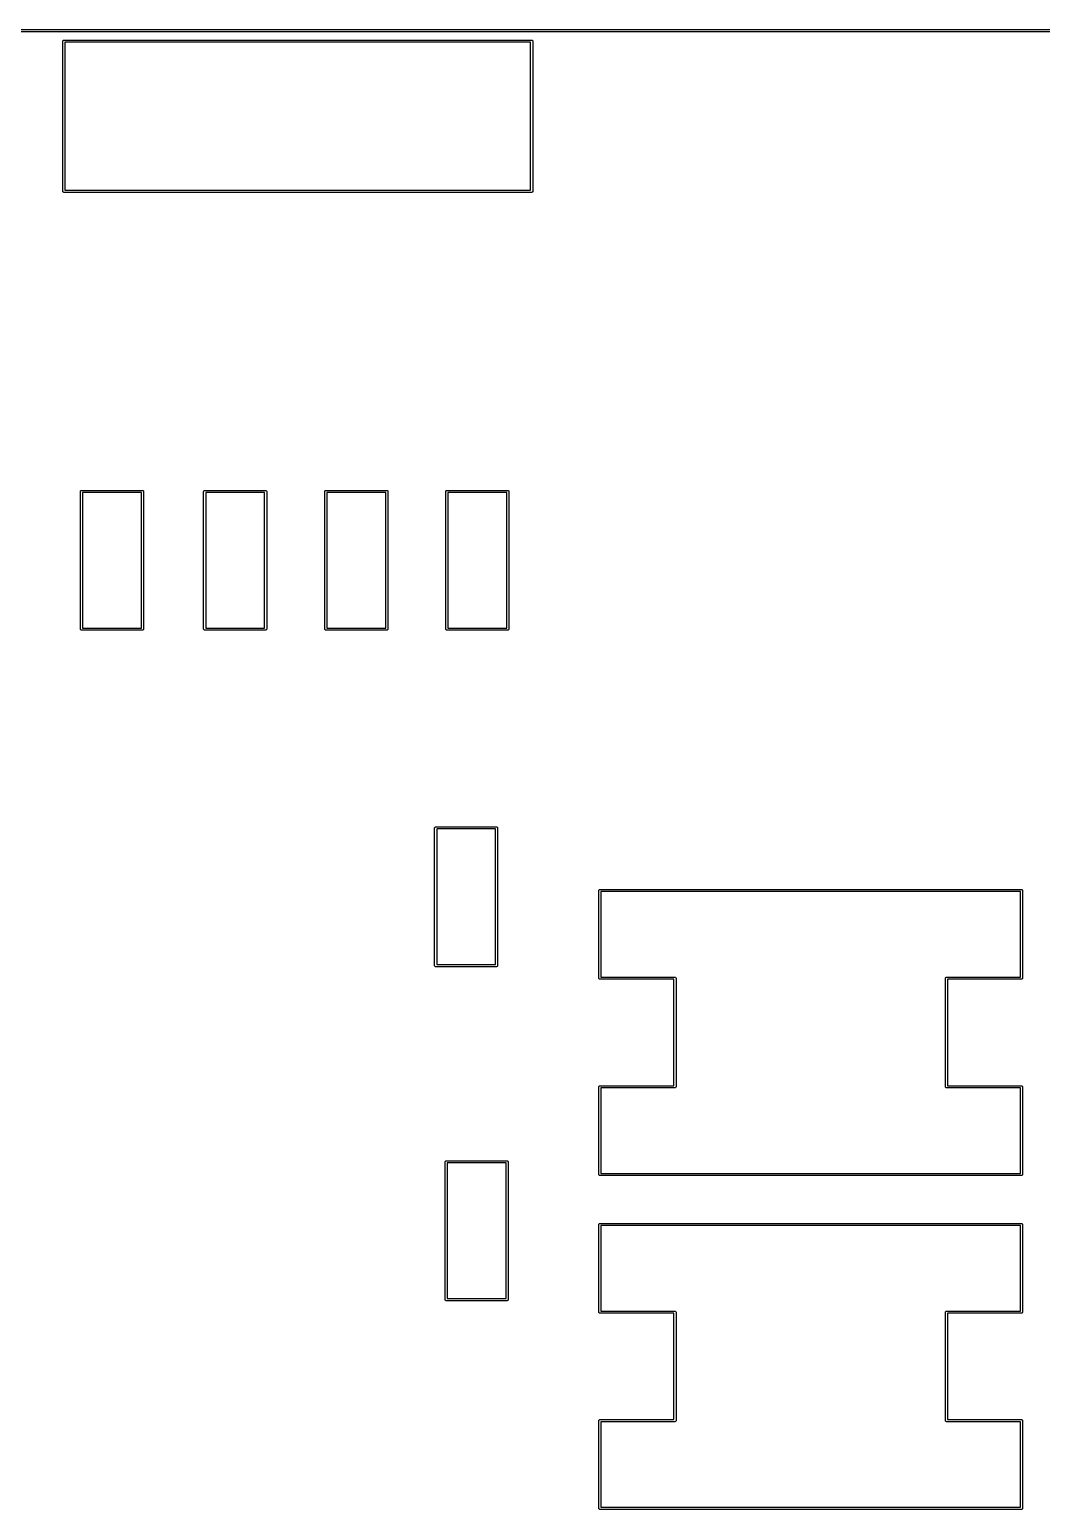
# Model space of a CAD drawing. Header units: millimetres. Extents: x 53 to 494, y -224 to -59.
# Drawn here: x 88.3 to 112.52, y -94.46 to -59.02 of the extents above; entities that cross this region are included whole.
import ezdxf

# ---------------------------------------------------------------- set-up
doc = ezdxf.new("R2010")
doc.units = ezdxf.units.MM
for name, color, linetype, true_color in [('Edge.Cuts', 254, 'CONTINUOUS', 0xd0d2cd), ('F.Courtyard', 6, 'CONTINUOUS', 0xff26e2), ('User.Eco2', 31, 'CONTINUOUS', 0xd8c852)]:
    doc.layers.add(name, color=color, linetype=linetype, true_color=true_color)

msp = doc.modelspace()

# ---------------------------------------------------------------- linework, layer by layer
at = {"layer": 'Edge.Cuts', "linetype": 'CONTINUOUS'}
for p, q in [((53.5, -59.015), (493.5, -59.015)), ((493.475, -59.065), (53.525, -59.065)), ((89.095, -59.29), (89.096903, -59.280433)), ((89.095, -62.89), (89.095, -59.29)), ((89.096903, -59.280433), (89.110433, -59.266903)), ((89.110433, -59.266903), (89.12, -59.265)), ((89.12, -59.265), (100.32, -59.265)), ((89.145, -59.315), (89.145, -62.865)), ((100.295, -59.315), (89.145, -59.315)), ((100.295, -62.865), (100.295, -59.315)), ((100.32, -59.265), (100.329567, -59.266903)), ((100.329567, -59.266903), (100.343097, -59.280433)), ((100.343097, -59.280433), (100.345, -59.29)), ((100.345, -59.29), (100.345, -62.89)), ((89.096903, -62.899567), (89.095, -62.89)), ((89.110433, -62.913097), (89.096903, -62.899567)), ((89.12, -62.915), (89.110433, -62.913097)), ((100.32, -62.915), (89.12, -62.915)), ((89.145, -62.865), (100.295, -62.865)), ((100.329567, -62.913097), (100.32, -62.915)), ((100.343097, -62.899567), (100.329567, -62.913097)), ((100.345, -62.89), (100.343097, -62.899567)), ((89.515, -70.0775), (89.516903, -70.067933)), ((89.515, -73.3775), (89.515, -70.0775)), ((89.516903, -70.067933), (89.530433, -70.054403)), ((89.530433, -70.054403), (89.54, -70.0525)), ((89.54, -70.0525), (91, -70.0525)), ((89.565, -70.1025), (89.565, -73.3525)), ((90.975, -70.1025), (89.565, -70.1025)), ((90.975, -73.3525), (90.975, -70.1025)), ((91, -70.0525), (91.009567, -70.054403)), ((91.009567, -70.054403), (91.023097, -70.067933)), ((91.023097, -70.067933), (91.025, -70.0775)), ((91.025, -70.0775), (91.025, -73.3775)), ((92.465, -70.0775), (92.466903, -70.067933)), ((92.465, -73.3775), (92.465, -70.0775)), ((92.466903, -70.067933), (92.480433, -70.054403)), ((92.480433, -70.054403), (92.49, -70.0525)), ((92.49, -70.0525), (93.95, -70.0525)), ((92.515, -70.1025), (92.515, -73.3525)), ((93.925, -70.1025), (92.515, -70.1025)), ((93.925, -73.3525), (93.925, -70.1025)), ((93.95, -70.0525), (93.959567, -70.054403)), ((93.959567, -70.054403), (93.973097, -70.067933)), ((93.973097, -70.067933), (93.975, -70.0775)), ((93.975, -70.0775), (93.975, -73.3775)), ((95.365, -70.0775), (95.366903, -70.067933)), ((95.365, -73.3775), (95.365, -70.0775)), ((95.366903, -70.067933), (95.380433, -70.054403)), ((95.380433, -70.054403), (95.39, -70.0525)), ((95.39, -70.0525), (96.85, -70.0525)), ((95.415, -70.1025), (95.415, -73.3525)), ((96.825, -70.1025), (95.415, -70.1025)), ((96.825, -73.3525), (96.825, -70.1025)), ((96.85, -70.0525), (96.859567, -70.054403)), ((96.859567, -70.054403), (96.873097, -70.067933)), ((96.873097, -70.067933), (96.875, -70.0775)), ((96.875, -70.0775), (96.875, -73.3775)), ((98.265, -70.0775), (98.266903, -70.067933)), ((98.265, -73.3775), (98.265, -70.0775)), ((98.266903, -70.067933), (98.280433, -70.054403)), ((98.280433, -70.054403), (98.29, -70.0525)), ((98.29, -70.0525), (99.75, -70.0525)), ((98.315, -70.1025), (98.315, -73.3525)), ((99.725, -70.1025), (98.315, -70.1025)), ((99.725, -73.3525), (99.725, -70.1025)), ((99.75, -70.0525), (99.759567, -70.054403)), ((99.759567, -70.054403), (99.773097, -70.067933)), ((99.773097, -70.067933), (99.775, -70.0775)), ((99.775, -70.0775), (99.775, -73.3775)), ((89.516903, -73.387067), (89.515, -73.3775)), ((89.565, -73.3525), (90.975, -73.3525)), ((91.025, -73.3775), (91.023097, -73.387067)), ((92.466903, -73.387067), (92.465, -73.3775)), ((92.515, -73.3525), (93.925, -73.3525)), ((93.975, -73.3775), (93.973097, -73.387067)), ((95.366903, -73.387067), (95.365, -73.3775)), ((95.415, -73.3525), (96.825, -73.3525)), ((96.875, -73.3775), (96.873097, -73.387067)), ((98.266903, -73.387067), (98.265, -73.3775)), ((98.315, -73.3525), (99.725, -73.3525)), ((99.775, -73.3775), (99.773097, -73.387067)), ((89.530433, -73.400597), (89.516903, -73.387067)), ((89.54, -73.4025), (89.530433, -73.400597)), ((91, -73.4025), (89.54, -73.4025)), ((91.009567, -73.400597), (91, -73.4025)), ((91.023097, -73.387067), (91.009567, -73.400597)), ((92.480433, -73.400597), (92.466903, -73.387067)), ((92.49, -73.4025), (92.480433, -73.400597)), ((93.95, -73.4025), (92.49, -73.4025)), ((93.959567, -73.400597), (93.95, -73.4025)), ((93.973097, -73.387067), (93.959567, -73.400597)), ((95.380433, -73.400597), (95.366903, -73.387067)), ((95.39, -73.4025), (95.380433, -73.400597)), ((96.85, -73.4025), (95.39, -73.4025)), ((96.859567, -73.400597), (96.85, -73.4025)), ((96.873097, -73.387067), (96.859567, -73.400597)), ((98.280433, -73.400597), (98.266903, -73.387067)), ((98.29, -73.4025), (98.280433, -73.400597)), ((99.75, -73.4025), (98.29, -73.4025)), ((99.759567, -73.400597), (99.75, -73.4025)), ((99.773097, -73.387067), (99.759567, -73.400597)), ((97.995, -78.14), (97.996903, -78.130433)), ((97.995, -81.44), (97.995, -78.14)), ((97.996903, -78.130433), (98.010433, -78.116903)), ((98.010433, -78.116903), (98.02, -78.115)), ((98.02, -78.115), (99.48, -78.115)), ((98.045, -78.165), (98.045, -81.415)), ((99.455, -78.165), (98.045, -78.165)), ((99.455, -81.415), (99.455, -78.165)), ((99.48, -78.115), (99.489567, -78.116903)), ((99.489567, -78.116903), (99.503097, -78.130433)), ((99.503097, -78.130433), (99.505, -78.14)), ((99.505, -78.14), (99.505, -81.44)), ((101.925, -79.64), (101.926903, -79.630433)), ((101.925, -81.74), (101.925, -79.64)), ((101.926903, -79.630433), (101.940433, -79.616903)), ((101.940433, -79.616903), (101.95, -79.615)), ((101.95, -79.615), (112.05, -79.615)), ((101.975, -79.665), (101.975, -81.715)), ((112.025, -79.665), (101.975, -79.665)), ((112.025, -81.715), (112.025, -79.665)), ((112.05, -79.615), (112.059567, -79.616903)), ((112.059567, -79.616903), (112.073097, -79.630433)), ((112.073097, -79.630433), (112.075, -79.64)), ((112.075, -79.64), (112.075, -81.74)), ((97.996903, -81.449567), (97.995, -81.44)), ((98.010433, -81.463097), (97.996903, -81.449567)), ((98.02, -81.465), (98.010433, -81.463097)), ((99.48, -81.465), (98.02, -81.465)), ((98.045, -81.415), (99.455, -81.415)), ((99.489567, -81.463097), (99.48, -81.465)), ((99.503097, -81.449567), (99.489567, -81.463097)), ((99.505, -81.44), (99.503097, -81.449567)), ((101.926903, -81.749567), (101.925, -81.74)), ((101.940433, -81.763097), (101.926903, -81.749567)), ((101.95, -81.765), (101.940433, -81.763097)), ((103.725, -81.765), (101.95, -81.765)), ((101.975, -81.715), (103.75, -81.715)), ((103.725, -84.315), (103.725, -81.765)), ((103.75, -81.715), (103.759567, -81.716903)), ((103.759567, -81.716903), (103.773097, -81.730433)), ((103.773097, -81.730433), (103.775, -81.74)), ((103.775, -81.74), (103.775, -84.34)), ((110.225, -81.74), (110.226903, -81.730433)), ((110.225, -84.34), (110.225, -81.74)), ((110.226903, -81.730433), (110.240433, -81.716903)), ((110.240433, -81.716903), (110.25, -81.715)), ((110.25, -81.715), (112.025, -81.715)), ((112.05, -81.765), (110.275, -81.765)), ((110.275, -81.765), (110.275, -84.315)), ((112.059567, -81.763097), (112.05, -81.765)), ((112.073097, -81.749567), (112.059567, -81.763097)), ((112.075, -81.74), (112.073097, -81.749567)), ((101.925, -84.34), (101.926903, -84.330433)), ((101.925, -86.44), (101.925, -84.34)), ((101.926903, -84.330433), (101.940433, -84.316903)), ((101.940433, -84.316903), (101.95, -84.315)), ((101.95, -84.315), (103.725, -84.315)), ((103.75, -84.365), (101.975, -84.365)), ((101.975, -84.365), (101.975, -86.415)), ((103.759567, -84.363097), (103.75, -84.365)), ((103.773097, -84.349567), (103.759567, -84.363097)), ((103.775, -84.34), (103.773097, -84.349567)), ((110.226903, -84.349567), (110.225, -84.34)), ((110.240433, -84.363097), (110.226903, -84.349567)), ((110.25, -84.365), (110.240433, -84.363097)), ((112.025, -84.365), (110.25, -84.365)), ((110.275, -84.315), (112.05, -84.315)), ((112.025, -86.415), (112.025, -84.365)), ((112.05, -84.315), (112.059567, -84.316903)), ((112.059567, -84.316903), (112.073097, -84.330433)), ((112.073097, -84.330433), (112.075, -84.34)), ((112.075, -84.34), (112.075, -86.44)), ((98.245, -86.14), (98.246903, -86.130433)), ((98.245, -89.44), (98.245, -86.14)), ((98.246903, -86.130433), (98.260433, -86.116903)), ((98.260433, -86.116903), (98.27, -86.115)), ((98.27, -86.115), (99.73, -86.115)), ((99.73, -86.115), (99.739567, -86.116903)), ((99.739567, -86.116903), (99.753097, -86.130433)), ((99.753097, -86.130433), (99.755, -86.14)), ((99.755, -86.14), (99.755, -89.44)), ((98.295, -86.165), (98.295, -89.415)), ((99.705, -86.165), (98.295, -86.165)), ((99.705, -89.415), (99.705, -86.165)), ((101.926903, -86.449567), (101.925, -86.44)), ((101.940433, -86.463097), (101.926903, -86.449567)), ((101.95, -86.465), (101.940433, -86.463097)), ((112.05, -86.465), (101.95, -86.465)), ((101.975, -86.415), (112.025, -86.415)), ((112.059567, -86.463097), (112.05, -86.465)), ((112.073097, -86.449567), (112.059567, -86.463097)), ((112.075, -86.44), (112.073097, -86.449567)), ((101.925, -87.64), (101.926903, -87.630433)), ((101.925, -89.74), (101.925, -87.64)), ((101.926903, -87.630433), (101.940433, -87.616903)), ((101.940433, -87.616903), (101.95, -87.615)), ((101.95, -87.615), (112.05, -87.615)), ((101.975, -87.665), (101.975, -89.715)), ((112.025, -87.665), (101.975, -87.665)), ((112.025, -89.715), (112.025, -87.665)), ((112.05, -87.615), (112.059567, -87.616903)), ((112.059567, -87.616903), (112.073097, -87.630433)), ((112.073097, -87.630433), (112.075, -87.64)), ((112.075, -87.64), (112.075, -89.74)), ((98.246903, -89.449567), (98.245, -89.44)), ((98.260433, -89.463097), (98.246903, -89.449567)), ((98.27, -89.465), (98.260433, -89.463097)), ((99.73, -89.465), (98.27, -89.465)), ((98.295, -89.415), (99.705, -89.415)), ((99.739567, -89.463097), (99.73, -89.465)), ((99.753097, -89.449567), (99.739567, -89.463097)), ((99.755, -89.44), (99.753097, -89.449567)), ((101.926903, -89.749567), (101.925, -89.74)), ((101.940433, -89.763097), (101.926903, -89.749567)), ((101.95, -89.765), (101.940433, -89.763097)), ((103.725, -89.765), (101.95, -89.765)), ((101.975, -89.715), (103.75, -89.715)), ((103.725, -92.315), (103.725, -89.765)), ((103.75, -89.715), (103.759567, -89.716903)), ((103.759567, -89.716903), (103.773097, -89.730433)), ((103.773097, -89.730433), (103.775, -89.74)), ((103.775, -89.74), (103.775, -92.34)), ((110.225, -89.74), (110.226903, -89.730433)), ((110.225, -92.34), (110.225, -89.74)), ((110.226903, -89.730433), (110.240433, -89.716903)), ((110.240433, -89.716903), (110.25, -89.715)), ((110.25, -89.715), (112.025, -89.715)), ((112.05, -89.765), (110.275, -89.765)), ((110.275, -89.765), (110.275, -92.315)), ((112.059567, -89.763097), (112.05, -89.765)), ((112.073097, -89.749567), (112.059567, -89.763097)), ((112.075, -89.74), (112.073097, -89.749567)), ((101.925, -92.34), (101.926903, -92.330433)), ((101.925, -94.44), (101.925, -92.34)), ((101.926903, -92.330433), (101.940433, -92.316903)), ((101.940433, -92.316903), (101.95, -92.315)), ((101.95, -92.315), (103.725, -92.315)), ((103.75, -92.365), (101.975, -92.365)), ((101.975, -92.365), (101.975, -94.415)), ((103.759567, -92.363097), (103.75, -92.365)), ((103.773097, -92.349567), (103.759567, -92.363097)), ((103.775, -92.34), (103.773097, -92.349567)), ((110.226903, -92.349567), (110.225, -92.34)), ((110.240433, -92.363097), (110.226903, -92.349567)), ((110.25, -92.365), (110.240433, -92.363097)), ((112.025, -92.365), (110.25, -92.365)), ((110.275, -92.315), (112.05, -92.315)), ((112.025, -94.415), (112.025, -92.365)), ((112.05, -92.315), (112.059567, -92.316903)), ((112.059567, -92.316903), (112.073097, -92.330433)), ((112.073097, -92.330433), (112.075, -92.34)), ((112.075, -92.34), (112.075, -94.44)), ((101.926903, -94.449567), (101.925, -94.44)), ((101.940433, -94.463097), (101.926903, -94.449567)), ((101.95, -94.465), (101.940433, -94.463097)), ((112.05, -94.465), (101.95, -94.465)), ((101.975, -94.415), (112.025, -94.415)), ((112.059567, -94.463097), (112.05, -94.465)), ((112.073097, -94.449567), (112.059567, -94.463097)), ((112.075, -94.44), (112.073097, -94.449567))]:
    msp.add_line(p, q, dxfattribs=at)
at = {"layer": 'F.Courtyard', "linetype": 'CONTINUOUS'}
for p, q in [((53.5, -59.015), (493.5, -59.015)), ((493.475, -59.065), (53.525, -59.065)), ((89.095, -59.29), (89.096903, -59.280433)), ((89.095, -62.89), (89.095, -59.29)), ((89.096903, -59.280433), (89.110433, -59.266903)), ((89.110433, -59.266903), (89.12, -59.265)), ((89.12, -59.265), (100.32, -59.265)), ((89.145, -59.315), (89.145, -62.865)), ((100.295, -59.315), (89.145, -59.315)), ((100.295, -62.865), (100.295, -59.315)), ((100.32, -59.265), (100.329567, -59.266903)), ((100.329567, -59.266903), (100.343097, -59.280433)), ((100.343097, -59.280433), (100.345, -59.29)), ((100.345, -59.29), (100.345, -62.89)), ((89.096903, -62.899567), (89.095, -62.89)), ((89.110433, -62.913097), (89.096903, -62.899567)), ((89.12, -62.915), (89.110433, -62.913097)), ((100.32, -62.915), (89.12, -62.915)), ((89.145, -62.865), (100.295, -62.865)), ((100.329567, -62.913097), (100.32, -62.915)), ((100.343097, -62.899567), (100.329567, -62.913097)), ((100.345, -62.89), (100.343097, -62.899567)), ((89.515, -70.0775), (89.516903, -70.067933)), ((89.515, -73.3775), (89.515, -70.0775)), ((89.516903, -70.067933), (89.530433, -70.054403)), ((89.530433, -70.054403), (89.54, -70.0525)), ((89.54, -70.0525), (91, -70.0525)), ((89.565, -70.1025), (89.565, -73.3525)), ((90.975, -70.1025), (89.565, -70.1025)), ((90.975, -73.3525), (90.975, -70.1025)), ((91, -70.0525), (91.009567, -70.054403)), ((91.009567, -70.054403), (91.023097, -70.067933)), ((91.023097, -70.067933), (91.025, -70.0775)), ((91.025, -70.0775), (91.025, -73.3775)), ((92.465, -70.0775), (92.466903, -70.067933)), ((92.465, -73.3775), (92.465, -70.0775)), ((92.466903, -70.067933), (92.480433, -70.054403)), ((92.480433, -70.054403), (92.49, -70.0525)), ((92.49, -70.0525), (93.95, -70.0525)), ((92.515, -70.1025), (92.515, -73.3525)), ((93.925, -70.1025), (92.515, -70.1025)), ((93.925, -73.3525), (93.925, -70.1025)), ((93.95, -70.0525), (93.959567, -70.054403)), ((93.959567, -70.054403), (93.973097, -70.067933)), ((93.973097, -70.067933), (93.975, -70.0775)), ((93.975, -70.0775), (93.975, -73.3775)), ((95.365, -70.0775), (95.366903, -70.067933)), ((95.365, -73.3775), (95.365, -70.0775)), ((95.366903, -70.067933), (95.380433, -70.054403)), ((95.380433, -70.054403), (95.39, -70.0525)), ((95.39, -70.0525), (96.85, -70.0525)), ((95.415, -70.1025), (95.415, -73.3525)), ((96.825, -70.1025), (95.415, -70.1025)), ((96.825, -73.3525), (96.825, -70.1025)), ((96.85, -70.0525), (96.859567, -70.054403)), ((96.859567, -70.054403), (96.873097, -70.067933)), ((96.873097, -70.067933), (96.875, -70.0775)), ((96.875, -70.0775), (96.875, -73.3775)), ((98.265, -70.0775), (98.266903, -70.067933)), ((98.265, -73.3775), (98.265, -70.0775)), ((98.266903, -70.067933), (98.280433, -70.054403)), ((98.280433, -70.054403), (98.29, -70.0525)), ((98.29, -70.0525), (99.75, -70.0525)), ((98.315, -70.1025), (98.315, -73.3525)), ((99.725, -70.1025), (98.315, -70.1025)), ((99.725, -73.3525), (99.725, -70.1025)), ((99.75, -70.0525), (99.759567, -70.054403)), ((99.759567, -70.054403), (99.773097, -70.067933)), ((99.773097, -70.067933), (99.775, -70.0775)), ((99.775, -70.0775), (99.775, -73.3775)), ((89.516903, -73.387067), (89.515, -73.3775)), ((89.565, -73.3525), (90.975, -73.3525)), ((91.025, -73.3775), (91.023097, -73.387067)), ((92.466903, -73.387067), (92.465, -73.3775)), ((92.515, -73.3525), (93.925, -73.3525)), ((93.975, -73.3775), (93.973097, -73.387067)), ((95.366903, -73.387067), (95.365, -73.3775)), ((95.415, -73.3525), (96.825, -73.3525)), ((96.875, -73.3775), (96.873097, -73.387067)), ((98.266903, -73.387067), (98.265, -73.3775)), ((98.315, -73.3525), (99.725, -73.3525)), ((99.775, -73.3775), (99.773097, -73.387067)), ((89.530433, -73.400597), (89.516903, -73.387067)), ((89.54, -73.4025), (89.530433, -73.400597)), ((91, -73.4025), (89.54, -73.4025)), ((91.009567, -73.400597), (91, -73.4025)), ((91.023097, -73.387067), (91.009567, -73.400597)), ((92.480433, -73.400597), (92.466903, -73.387067)), ((92.49, -73.4025), (92.480433, -73.400597)), ((93.95, -73.4025), (92.49, -73.4025)), ((93.959567, -73.400597), (93.95, -73.4025)), ((93.973097, -73.387067), (93.959567, -73.400597)), ((95.380433, -73.400597), (95.366903, -73.387067)), ((95.39, -73.4025), (95.380433, -73.400597)), ((96.85, -73.4025), (95.39, -73.4025)), ((96.859567, -73.400597), (96.85, -73.4025)), ((96.873097, -73.387067), (96.859567, -73.400597)), ((98.280433, -73.400597), (98.266903, -73.387067)), ((98.29, -73.4025), (98.280433, -73.400597)), ((99.75, -73.4025), (98.29, -73.4025)), ((99.759567, -73.400597), (99.75, -73.4025)), ((99.773097, -73.387067), (99.759567, -73.400597)), ((97.995, -78.14), (97.996903, -78.130433)), ((97.995, -81.44), (97.995, -78.14)), ((97.996903, -78.130433), (98.010433, -78.116903)), ((98.010433, -78.116903), (98.02, -78.115)), ((98.02, -78.115), (99.48, -78.115)), ((98.045, -78.165), (98.045, -81.415)), ((99.455, -78.165), (98.045, -78.165)), ((99.455, -81.415), (99.455, -78.165)), ((99.48, -78.115), (99.489567, -78.116903)), ((99.489567, -78.116903), (99.503097, -78.130433)), ((99.503097, -78.130433), (99.505, -78.14)), ((99.505, -78.14), (99.505, -81.44)), ((101.925, -79.64), (101.926903, -79.630433)), ((101.925, -81.74), (101.925, -79.64)), ((101.926903, -79.630433), (101.940433, -79.616903)), ((101.940433, -79.616903), (101.95, -79.615)), ((101.95, -79.615), (112.05, -79.615)), ((101.975, -79.665), (101.975, -81.715)), ((112.025, -79.665), (101.975, -79.665)), ((112.025, -81.715), (112.025, -79.665)), ((112.05, -79.615), (112.059567, -79.616903)), ((112.059567, -79.616903), (112.073097, -79.630433)), ((112.073097, -79.630433), (112.075, -79.64)), ((112.075, -79.64), (112.075, -81.74)), ((97.996903, -81.449567), (97.995, -81.44)), ((98.010433, -81.463097), (97.996903, -81.449567)), ((98.02, -81.465), (98.010433, -81.463097)), ((99.48, -81.465), (98.02, -81.465)), ((98.045, -81.415), (99.455, -81.415)), ((99.489567, -81.463097), (99.48, -81.465)), ((99.503097, -81.449567), (99.489567, -81.463097)), ((99.505, -81.44), (99.503097, -81.449567)), ((101.926903, -81.749567), (101.925, -81.74)), ((101.940433, -81.763097), (101.926903, -81.749567)), ((101.95, -81.765), (101.940433, -81.763097)), ((103.725, -81.765), (101.95, -81.765)), ((101.975, -81.715), (103.75, -81.715)), ((103.725, -84.315), (103.725, -81.765)), ((103.75, -81.715), (103.759567, -81.716903)), ((103.759567, -81.716903), (103.773097, -81.730433)), ((103.773097, -81.730433), (103.775, -81.74)), ((103.775, -81.74), (103.775, -84.34)), ((110.225, -81.74), (110.226903, -81.730433)), ((110.225, -84.34), (110.225, -81.74)), ((110.226903, -81.730433), (110.240433, -81.716903)), ((110.240433, -81.716903), (110.25, -81.715)), ((110.25, -81.715), (112.025, -81.715)), ((112.05, -81.765), (110.275, -81.765)), ((110.275, -81.765), (110.275, -84.315)), ((112.059567, -81.763097), (112.05, -81.765)), ((112.073097, -81.749567), (112.059567, -81.763097)), ((112.075, -81.74), (112.073097, -81.749567)), ((101.925, -84.34), (101.926903, -84.330433)), ((101.925, -86.44), (101.925, -84.34)), ((101.926903, -84.330433), (101.940433, -84.316903)), ((101.940433, -84.316903), (101.95, -84.315)), ((101.95, -84.315), (103.725, -84.315)), ((103.75, -84.365), (101.975, -84.365)), ((101.975, -84.365), (101.975, -86.415)), ((103.759567, -84.363097), (103.75, -84.365)), ((103.773097, -84.349567), (103.759567, -84.363097)), ((103.775, -84.34), (103.773097, -84.349567)), ((110.226903, -84.349567), (110.225, -84.34)), ((110.240433, -84.363097), (110.226903, -84.349567)), ((110.25, -84.365), (110.240433, -84.363097)), ((112.025, -84.365), (110.25, -84.365)), ((110.275, -84.315), (112.05, -84.315)), ((112.025, -86.415), (112.025, -84.365)), ((112.05, -84.315), (112.059567, -84.316903)), ((112.059567, -84.316903), (112.073097, -84.330433)), ((112.073097, -84.330433), (112.075, -84.34)), ((112.075, -84.34), (112.075, -86.44)), ((98.245, -86.14), (98.246903, -86.130433)), ((98.245, -89.44), (98.245, -86.14)), ((98.246903, -86.130433), (98.260433, -86.116903)), ((98.260433, -86.116903), (98.27, -86.115)), ((98.27, -86.115), (99.73, -86.115)), ((99.73, -86.115), (99.739567, -86.116903)), ((99.739567, -86.116903), (99.753097, -86.130433)), ((99.753097, -86.130433), (99.755, -86.14)), ((99.755, -86.14), (99.755, -89.44)), ((98.295, -86.165), (98.295, -89.415)), ((99.705, -86.165), (98.295, -86.165)), ((99.705, -89.415), (99.705, -86.165)), ((101.926903, -86.449567), (101.925, -86.44)), ((101.940433, -86.463097), (101.926903, -86.449567)), ((101.95, -86.465), (101.940433, -86.463097)), ((112.05, -86.465), (101.95, -86.465)), ((101.975, -86.415), (112.025, -86.415)), ((112.059567, -86.463097), (112.05, -86.465)), ((112.073097, -86.449567), (112.059567, -86.463097)), ((112.075, -86.44), (112.073097, -86.449567)), ((101.925, -87.64), (101.926903, -87.630433)), ((101.925, -89.74), (101.925, -87.64)), ((101.926903, -87.630433), (101.940433, -87.616903)), ((101.940433, -87.616903), (101.95, -87.615)), ((101.95, -87.615), (112.05, -87.615)), ((101.975, -87.665), (101.975, -89.715)), ((112.025, -87.665), (101.975, -87.665)), ((112.025, -89.715), (112.025, -87.665)), ((112.05, -87.615), (112.059567, -87.616903)), ((112.059567, -87.616903), (112.073097, -87.630433)), ((112.073097, -87.630433), (112.075, -87.64)), ((112.075, -87.64), (112.075, -89.74)), ((98.246903, -89.449567), (98.245, -89.44)), ((98.260433, -89.463097), (98.246903, -89.449567)), ((98.27, -89.465), (98.260433, -89.463097)), ((99.73, -89.465), (98.27, -89.465)), ((98.295, -89.415), (99.705, -89.415)), ((99.739567, -89.463097), (99.73, -89.465)), ((99.753097, -89.449567), (99.739567, -89.463097)), ((99.755, -89.44), (99.753097, -89.449567)), ((101.926903, -89.749567), (101.925, -89.74)), ((101.940433, -89.763097), (101.926903, -89.749567)), ((101.95, -89.765), (101.940433, -89.763097)), ((103.725, -89.765), (101.95, -89.765)), ((101.975, -89.715), (103.75, -89.715)), ((103.725, -92.315), (103.725, -89.765)), ((103.75, -89.715), (103.759567, -89.716903)), ((103.759567, -89.716903), (103.773097, -89.730433)), ((103.773097, -89.730433), (103.775, -89.74)), ((103.775, -89.74), (103.775, -92.34)), ((110.225, -89.74), (110.226903, -89.730433)), ((110.225, -92.34), (110.225, -89.74)), ((110.226903, -89.730433), (110.240433, -89.716903)), ((110.240433, -89.716903), (110.25, -89.715)), ((110.25, -89.715), (112.025, -89.715)), ((112.05, -89.765), (110.275, -89.765)), ((110.275, -89.765), (110.275, -92.315)), ((112.059567, -89.763097), (112.05, -89.765)), ((112.073097, -89.749567), (112.059567, -89.763097)), ((112.075, -89.74), (112.073097, -89.749567)), ((101.925, -92.34), (101.926903, -92.330433)), ((101.925, -94.44), (101.925, -92.34)), ((101.926903, -92.330433), (101.940433, -92.316903)), ((101.940433, -92.316903), (101.95, -92.315)), ((101.95, -92.315), (103.725, -92.315)), ((103.75, -92.365), (101.975, -92.365)), ((101.975, -92.365), (101.975, -94.415)), ((103.759567, -92.363097), (103.75, -92.365)), ((103.773097, -92.349567), (103.759567, -92.363097)), ((103.775, -92.34), (103.773097, -92.349567)), ((110.226903, -92.349567), (110.225, -92.34)), ((110.240433, -92.363097), (110.226903, -92.349567)), ((110.25, -92.365), (110.240433, -92.363097)), ((112.025, -92.365), (110.25, -92.365)), ((110.275, -92.315), (112.05, -92.315)), ((112.025, -94.415), (112.025, -92.365)), ((112.05, -92.315), (112.059567, -92.316903)), ((112.059567, -92.316903), (112.073097, -92.330433)), ((112.073097, -92.330433), (112.075, -92.34)), ((112.075, -92.34), (112.075, -94.44)), ((101.926903, -94.449567), (101.925, -94.44)), ((101.940433, -94.463097), (101.926903, -94.449567)), ((101.95, -94.465), (101.940433, -94.463097)), ((112.05, -94.465), (101.95, -94.465)), ((101.975, -94.415), (112.025, -94.415)), ((112.059567, -94.463097), (112.05, -94.465)), ((112.073097, -94.449567), (112.059567, -94.463097)), ((112.075, -94.44), (112.073097, -94.449567))]:
    msp.add_line(p, q, dxfattribs=at)
at = {"layer": 'User.Eco2', "linetype": 'CONTINUOUS'}
for p, q in [((53.5, -59.015), (493.5, -59.015)), ((493.475, -59.065), (53.525, -59.065)), ((89.095, -59.29), (89.096903, -59.280433)), ((89.095, -62.89), (89.095, -59.29)), ((89.096903, -59.280433), (89.110433, -59.266903)), ((89.110433, -59.266903), (89.12, -59.265)), ((89.12, -59.265), (100.32, -59.265)), ((89.145, -59.315), (89.145, -62.865)), ((100.295, -59.315), (89.145, -59.315)), ((100.295, -62.865), (100.295, -59.315)), ((100.32, -59.265), (100.329567, -59.266903)), ((100.329567, -59.266903), (100.343097, -59.280433)), ((100.343097, -59.280433), (100.345, -59.29)), ((100.345, -59.29), (100.345, -62.89)), ((89.096903, -62.899567), (89.095, -62.89)), ((89.110433, -62.913097), (89.096903, -62.899567)), ((89.12, -62.915), (89.110433, -62.913097)), ((100.32, -62.915), (89.12, -62.915)), ((89.145, -62.865), (100.295, -62.865)), ((100.329567, -62.913097), (100.32, -62.915)), ((100.343097, -62.899567), (100.329567, -62.913097)), ((100.345, -62.89), (100.343097, -62.899567)), ((89.515, -70.0775), (89.516903, -70.067933)), ((89.515, -73.3775), (89.515, -70.0775)), ((89.516903, -70.067933), (89.530433, -70.054403)), ((89.530433, -70.054403), (89.54, -70.0525)), ((89.54, -70.0525), (91, -70.0525)), ((89.565, -70.1025), (89.565, -73.3525)), ((90.975, -70.1025), (89.565, -70.1025)), ((90.975, -73.3525), (90.975, -70.1025)), ((91, -70.0525), (91.009567, -70.054403)), ((91.009567, -70.054403), (91.023097, -70.067933)), ((91.023097, -70.067933), (91.025, -70.0775)), ((91.025, -70.0775), (91.025, -73.3775)), ((92.465, -70.0775), (92.466903, -70.067933)), ((92.465, -73.3775), (92.465, -70.0775)), ((92.466903, -70.067933), (92.480433, -70.054403)), ((92.480433, -70.054403), (92.49, -70.0525)), ((92.49, -70.0525), (93.95, -70.0525)), ((92.515, -70.1025), (92.515, -73.3525)), ((93.925, -70.1025), (92.515, -70.1025)), ((93.925, -73.3525), (93.925, -70.1025)), ((93.95, -70.0525), (93.959567, -70.054403)), ((93.959567, -70.054403), (93.973097, -70.067933)), ((93.973097, -70.067933), (93.975, -70.0775)), ((93.975, -70.0775), (93.975, -73.3775)), ((95.365, -70.0775), (95.366903, -70.067933)), ((95.365, -73.3775), (95.365, -70.0775)), ((95.366903, -70.067933), (95.380433, -70.054403)), ((95.380433, -70.054403), (95.39, -70.0525)), ((95.39, -70.0525), (96.85, -70.0525)), ((95.415, -70.1025), (95.415, -73.3525)), ((96.825, -70.1025), (95.415, -70.1025)), ((96.825, -73.3525), (96.825, -70.1025)), ((96.85, -70.0525), (96.859567, -70.054403)), ((96.859567, -70.054403), (96.873097, -70.067933)), ((96.873097, -70.067933), (96.875, -70.0775)), ((96.875, -70.0775), (96.875, -73.3775)), ((98.265, -70.0775), (98.266903, -70.067933)), ((98.265, -73.3775), (98.265, -70.0775)), ((98.266903, -70.067933), (98.280433, -70.054403)), ((98.280433, -70.054403), (98.29, -70.0525)), ((98.29, -70.0525), (99.75, -70.0525)), ((98.315, -70.1025), (98.315, -73.3525)), ((99.725, -70.1025), (98.315, -70.1025)), ((99.725, -73.3525), (99.725, -70.1025)), ((99.75, -70.0525), (99.759567, -70.054403)), ((99.759567, -70.054403), (99.773097, -70.067933)), ((99.773097, -70.067933), (99.775, -70.0775)), ((99.775, -70.0775), (99.775, -73.3775)), ((89.516903, -73.387067), (89.515, -73.3775)), ((89.565, -73.3525), (90.975, -73.3525)), ((91.025, -73.3775), (91.023097, -73.387067)), ((92.466903, -73.387067), (92.465, -73.3775)), ((92.515, -73.3525), (93.925, -73.3525)), ((93.975, -73.3775), (93.973097, -73.387067)), ((95.366903, -73.387067), (95.365, -73.3775)), ((95.415, -73.3525), (96.825, -73.3525)), ((96.875, -73.3775), (96.873097, -73.387067)), ((98.266903, -73.387067), (98.265, -73.3775)), ((98.315, -73.3525), (99.725, -73.3525)), ((99.775, -73.3775), (99.773097, -73.387067)), ((89.530433, -73.400597), (89.516903, -73.387067)), ((89.54, -73.4025), (89.530433, -73.400597)), ((91, -73.4025), (89.54, -73.4025)), ((91.009567, -73.400597), (91, -73.4025)), ((91.023097, -73.387067), (91.009567, -73.400597)), ((92.480433, -73.400597), (92.466903, -73.387067)), ((92.49, -73.4025), (92.480433, -73.400597)), ((93.95, -73.4025), (92.49, -73.4025)), ((93.959567, -73.400597), (93.95, -73.4025)), ((93.973097, -73.387067), (93.959567, -73.400597)), ((95.380433, -73.400597), (95.366903, -73.387067)), ((95.39, -73.4025), (95.380433, -73.400597)), ((96.85, -73.4025), (95.39, -73.4025)), ((96.859567, -73.400597), (96.85, -73.4025)), ((96.873097, -73.387067), (96.859567, -73.400597)), ((98.280433, -73.400597), (98.266903, -73.387067)), ((98.29, -73.4025), (98.280433, -73.400597)), ((99.75, -73.4025), (98.29, -73.4025)), ((99.759567, -73.400597), (99.75, -73.4025)), ((99.773097, -73.387067), (99.759567, -73.400597)), ((97.995, -78.14), (97.996903, -78.130433)), ((97.995, -81.44), (97.995, -78.14)), ((97.996903, -78.130433), (98.010433, -78.116903)), ((98.010433, -78.116903), (98.02, -78.115)), ((98.02, -78.115), (99.48, -78.115)), ((98.045, -78.165), (98.045, -81.415)), ((99.455, -78.165), (98.045, -78.165)), ((99.455, -81.415), (99.455, -78.165)), ((99.48, -78.115), (99.489567, -78.116903)), ((99.489567, -78.116903), (99.503097, -78.130433)), ((99.503097, -78.130433), (99.505, -78.14)), ((99.505, -78.14), (99.505, -81.44)), ((101.925, -79.64), (101.926903, -79.630433)), ((101.925, -81.74), (101.925, -79.64)), ((101.926903, -79.630433), (101.940433, -79.616903)), ((101.940433, -79.616903), (101.95, -79.615)), ((101.95, -79.615), (112.05, -79.615)), ((101.975, -79.665), (101.975, -81.715)), ((112.025, -79.665), (101.975, -79.665)), ((112.025, -81.715), (112.025, -79.665)), ((112.05, -79.615), (112.059567, -79.616903)), ((112.059567, -79.616903), (112.073097, -79.630433)), ((112.073097, -79.630433), (112.075, -79.64)), ((112.075, -79.64), (112.075, -81.74)), ((97.996903, -81.449567), (97.995, -81.44)), ((98.010433, -81.463097), (97.996903, -81.449567)), ((98.02, -81.465), (98.010433, -81.463097)), ((99.48, -81.465), (98.02, -81.465)), ((98.045, -81.415), (99.455, -81.415)), ((99.489567, -81.463097), (99.48, -81.465)), ((99.503097, -81.449567), (99.489567, -81.463097)), ((99.505, -81.44), (99.503097, -81.449567)), ((101.926903, -81.749567), (101.925, -81.74)), ((101.940433, -81.763097), (101.926903, -81.749567)), ((101.95, -81.765), (101.940433, -81.763097)), ((103.725, -81.765), (101.95, -81.765)), ((101.975, -81.715), (103.75, -81.715)), ((103.725, -84.315), (103.725, -81.765)), ((103.75, -81.715), (103.759567, -81.716903)), ((103.759567, -81.716903), (103.773097, -81.730433)), ((103.773097, -81.730433), (103.775, -81.74)), ((103.775, -81.74), (103.775, -84.34)), ((110.225, -81.74), (110.226903, -81.730433)), ((110.225, -84.34), (110.225, -81.74)), ((110.226903, -81.730433), (110.240433, -81.716903)), ((110.240433, -81.716903), (110.25, -81.715)), ((110.25, -81.715), (112.025, -81.715)), ((112.05, -81.765), (110.275, -81.765)), ((110.275, -81.765), (110.275, -84.315)), ((112.059567, -81.763097), (112.05, -81.765)), ((112.073097, -81.749567), (112.059567, -81.763097)), ((112.075, -81.74), (112.073097, -81.749567)), ((101.925, -84.34), (101.926903, -84.330433)), ((101.925, -86.44), (101.925, -84.34)), ((101.926903, -84.330433), (101.940433, -84.316903)), ((101.940433, -84.316903), (101.95, -84.315)), ((101.95, -84.315), (103.725, -84.315)), ((103.75, -84.365), (101.975, -84.365)), ((101.975, -84.365), (101.975, -86.415)), ((103.759567, -84.363097), (103.75, -84.365)), ((103.773097, -84.349567), (103.759567, -84.363097)), ((103.775, -84.34), (103.773097, -84.349567)), ((110.226903, -84.349567), (110.225, -84.34)), ((110.240433, -84.363097), (110.226903, -84.349567)), ((110.25, -84.365), (110.240433, -84.363097)), ((112.025, -84.365), (110.25, -84.365)), ((110.275, -84.315), (112.05, -84.315)), ((112.025, -86.415), (112.025, -84.365)), ((112.05, -84.315), (112.059567, -84.316903)), ((112.059567, -84.316903), (112.073097, -84.330433)), ((112.073097, -84.330433), (112.075, -84.34)), ((112.075, -84.34), (112.075, -86.44)), ((98.245, -86.14), (98.246903, -86.130433)), ((98.245, -89.44), (98.245, -86.14)), ((98.246903, -86.130433), (98.260433, -86.116903)), ((98.260433, -86.116903), (98.27, -86.115)), ((98.27, -86.115), (99.73, -86.115)), ((99.73, -86.115), (99.739567, -86.116903)), ((99.739567, -86.116903), (99.753097, -86.130433)), ((99.753097, -86.130433), (99.755, -86.14)), ((99.755, -86.14), (99.755, -89.44)), ((98.295, -86.165), (98.295, -89.415)), ((99.705, -86.165), (98.295, -86.165)), ((99.705, -89.415), (99.705, -86.165)), ((101.926903, -86.449567), (101.925, -86.44)), ((101.940433, -86.463097), (101.926903, -86.449567)), ((101.95, -86.465), (101.940433, -86.463097)), ((112.05, -86.465), (101.95, -86.465)), ((101.975, -86.415), (112.025, -86.415)), ((112.059567, -86.463097), (112.05, -86.465)), ((112.073097, -86.449567), (112.059567, -86.463097)), ((112.075, -86.44), (112.073097, -86.449567)), ((101.925, -87.64), (101.926903, -87.630433)), ((101.925, -89.74), (101.925, -87.64)), ((101.926903, -87.630433), (101.940433, -87.616903)), ((101.940433, -87.616903), (101.95, -87.615)), ((101.95, -87.615), (112.05, -87.615)), ((101.975, -87.665), (101.975, -89.715)), ((112.025, -87.665), (101.975, -87.665)), ((112.025, -89.715), (112.025, -87.665)), ((112.05, -87.615), (112.059567, -87.616903)), ((112.059567, -87.616903), (112.073097, -87.630433)), ((112.073097, -87.630433), (112.075, -87.64)), ((112.075, -87.64), (112.075, -89.74)), ((98.246903, -89.449567), (98.245, -89.44)), ((98.260433, -89.463097), (98.246903, -89.449567)), ((98.27, -89.465), (98.260433, -89.463097)), ((99.73, -89.465), (98.27, -89.465)), ((98.295, -89.415), (99.705, -89.415)), ((99.739567, -89.463097), (99.73, -89.465)), ((99.753097, -89.449567), (99.739567, -89.463097)), ((99.755, -89.44), (99.753097, -89.449567)), ((101.926903, -89.749567), (101.925, -89.74)), ((101.940433, -89.763097), (101.926903, -89.749567)), ((101.95, -89.765), (101.940433, -89.763097)), ((103.725, -89.765), (101.95, -89.765)), ((101.975, -89.715), (103.75, -89.715)), ((103.725, -92.315), (103.725, -89.765)), ((103.75, -89.715), (103.759567, -89.716903)), ((103.759567, -89.716903), (103.773097, -89.730433)), ((103.773097, -89.730433), (103.775, -89.74)), ((103.775, -89.74), (103.775, -92.34)), ((110.225, -89.74), (110.226903, -89.730433)), ((110.225, -92.34), (110.225, -89.74)), ((110.226903, -89.730433), (110.240433, -89.716903)), ((110.240433, -89.716903), (110.25, -89.715)), ((110.25, -89.715), (112.025, -89.715)), ((112.05, -89.765), (110.275, -89.765)), ((110.275, -89.765), (110.275, -92.315)), ((112.059567, -89.763097), (112.05, -89.765)), ((112.073097, -89.749567), (112.059567, -89.763097)), ((112.075, -89.74), (112.073097, -89.749567)), ((101.925, -92.34), (101.926903, -92.330433)), ((101.925, -94.44), (101.925, -92.34)), ((101.926903, -92.330433), (101.940433, -92.316903)), ((101.940433, -92.316903), (101.95, -92.315)), ((101.95, -92.315), (103.725, -92.315)), ((103.75, -92.365), (101.975, -92.365)), ((101.975, -92.365), (101.975, -94.415)), ((103.759567, -92.363097), (103.75, -92.365)), ((103.773097, -92.349567), (103.759567, -92.363097)), ((103.775, -92.34), (103.773097, -92.349567)), ((110.226903, -92.349567), (110.225, -92.34)), ((110.240433, -92.363097), (110.226903, -92.349567)), ((110.25, -92.365), (110.240433, -92.363097)), ((112.025, -92.365), (110.25, -92.365)), ((110.275, -92.315), (112.05, -92.315)), ((112.025, -94.415), (112.025, -92.365)), ((112.05, -92.315), (112.059567, -92.316903)), ((112.059567, -92.316903), (112.073097, -92.330433)), ((112.073097, -92.330433), (112.075, -92.34)), ((112.075, -92.34), (112.075, -94.44)), ((101.926903, -94.449567), (101.925, -94.44)), ((101.940433, -94.463097), (101.926903, -94.449567)), ((101.95, -94.465), (101.940433, -94.463097)), ((112.05, -94.465), (101.95, -94.465)), ((101.975, -94.415), (112.025, -94.415)), ((112.059567, -94.463097), (112.05, -94.465)), ((112.073097, -94.449567), (112.059567, -94.463097)), ((112.075, -94.44), (112.073097, -94.449567))]:
    msp.add_line(p, q, dxfattribs=at)

doc.saveas('drawing.dxf')
